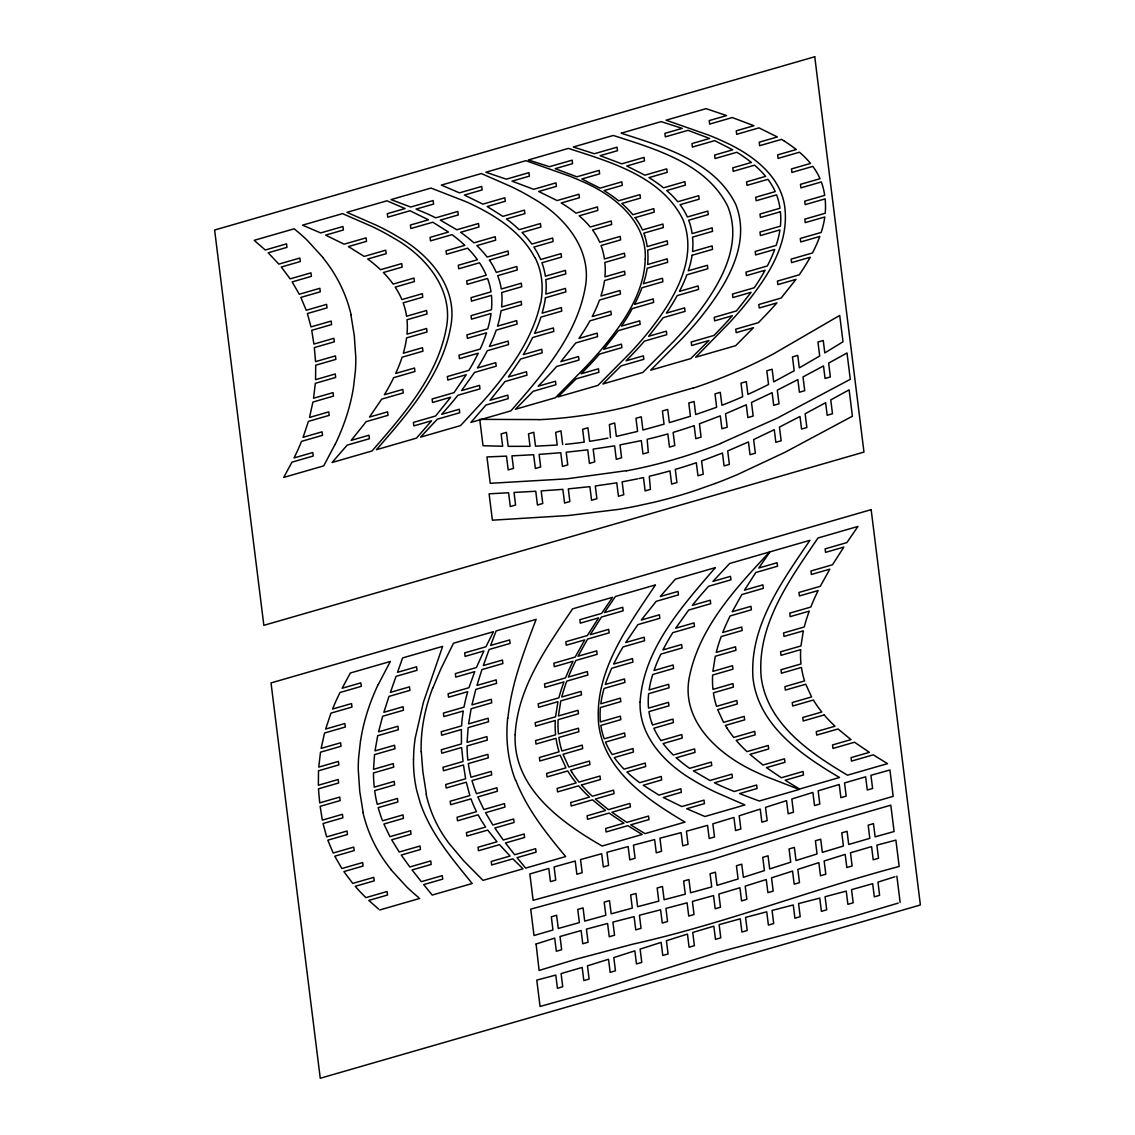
<?xml version="1.0" encoding="UTF-8"?>
<svg xmlns="http://www.w3.org/2000/svg" width="1135" height="1135" viewBox="0 0 1135 1135"><rect width="100%" height="100%" fill="white"/><g stroke="black" fill="none" stroke-linecap="round" stroke-linejoin="round"><path stroke-width="1.5" d="M507.898 718.228C511.36 683.866 523.987 651.419 536.117 619.37L496.108 630.932L490.632 645.432L509.658 639.941L510.097 643.431L489.114 649.49L483.326 665.564L502.422 660.045L502.862 663.549L481.949 669.579L476.941 685.427L496.151 679.879L496.591 683.369L475.82 689.371L471.933 704.892L491.313 699.302L491.739 702.792L471.124 708.751L468.585 723.889L488.135 718.242L488.561 721.732L468.117 727.634L467.109 742.318L486.872 736.615L487.312 740.119L467.081 745.95L467.109 748.618A305.641 189.431 -21.9 0 0 467.861 760.124L487.866 754.349L488.291 757.854L468.301 763.614A304.194 188.538 -21.9 0 0 470.401 774.694L471.039 777.234L491.271 771.389L491.71 774.879L471.961 780.582L474.331 787.988L476.487 793.677L496.931 787.775L497.371 791.265L477.821 796.912L483.865 809.567L504.493 803.608L504.919 807.098L485.553 812.703L492.874 824.989L513.644 818.988L514.084 822.478L494.86 828.025L503.259 840.014L524.157 833.984L524.583 837.474L505.472 842.993L514.666 854.74L535.635 848.682L536.075 852.172L517.035 857.663L525.661 868.105L565.67 856.556C546.134 833.232 526.81 808.929 515.744 780.227M360.561 740.261L358.603 757.868A370.053 229.341 -21.9 0 0 358.277 769.828L359.752 791.407L363.143 812.419M540.487 302.875C533.124 337.521 511.814 367.215 489.483 393.902A465.095 288.247 -21.9 0 1 483.765 400.471L460.569 425.582L420.56 437.145L437.273 419.226L459.732 412.743L459.292 409.253L441.714 414.332L450.141 404.684A395.86 245.344 -21.9 0 0 454.993 398.853L457.902 395.25L479.977 388.879L479.552 385.389L461.562 390.582L474.543 372.422L496.222 366.165L495.782 362.675L477.409 367.981L479.41 364.746A282.36 175.003 -21.9 0 0 487.298 350.729L508.579 344.586L508.154 341.082L489.384 346.501A239.4 148.373 -21.9 0 0 495.13 333.151L496.208 330.129L517.106 324.099L516.666 320.609L497.527 326.142L497.825 325.149A199.221 123.474 -21.9 0 0 499.655 318.325L501.117 310.692L521.603 304.776L521.164 301.286L501.599 306.947L501.84 304.18A161.737 100.235 -21.9 0 0 501.713 292.504L521.731 286.729L521.291 283.225L501.273 289.014A161.95 100.377 -21.9 0 0 498.577 278.075L497.697 275.649L517.262 269.988L516.836 266.498L496.35 272.414L493.158 266.129A200.696 124.382 -21.9 0 0 489.823 260.795L489.313 260.043L508.466 254.51L508.026 251.019L487.128 257.063L485.425 254.893A239.031 148.146 -21.9 0 0 476.884 245.614L495.654 240.194L495.215 236.704L473.919 242.847A273.237 169.342 -21.9 0 0 463.35 234.278L460.583 232.306L478.942 227L478.502 223.51L456.823 229.767L440.295 220.133L458.256 214.955L457.831 211.45L435.755 217.835L431.3 215.678A359.128 222.588 -21.9 0 0 423.724 212.288L416.02 209.124L433.598 204.045L433.159 200.555L410.714 207.038L391.007 199.618L431.016 188.07L464.981 201.278A354.985 220.02 -21.9 0 1 471.309 204.13A384.708 238.435 -21.9 0 1 486.461 211.919C505.884 222.9 524.413 237.527 534.84 257.688M432.776 688.221L440.607 669.466L453.475 643.233L493.484 631.684L485.936 646.766L464.683 652.895L465.109 656.385L483.879 650.965L476.416 667.536L455.348 673.608L455.773 677.113L474.742 671.636L468.939 687.711L448.112 693.726L448.538 697.216L467.748 691.669L467.067 694.053A308.819 191.404 -21.9 0 0 463.988 707.162L443.416 713.092L443.856 716.596L463.307 710.978A314.438 194.88 -21.9 0 0 461.789 723.038L461.576 725.875L441.231 731.749L441.671 735.239L461.377 729.55L461.448 743.936L441.316 749.738L441.756 753.243L461.647 747.497L463.023 761.5L443.019 767.274L443.459 770.764L463.477 764.99L465.62 778.766L445.729 784.512L446.168 788.002L466.301 782.185L469.862 795.564L450.198 801.239L450.623 804.729L470.997 798.856L471.905 801.31A305.272 189.205 -21.9 0 0 476.487 811.667L457.065 817.271L457.504 820.775L478.119 814.817A325.334 201.633 -21.9 0 0 481.708 821.059L485.61 827.06L466.428 832.593L466.868 836.084L487.724 830.068L497.016 841.787L478.048 847.263L478.473 850.753L499.528 844.667L510.083 856.031L491.228 861.465L491.668 864.969L512.836 858.855L523.008 868.814L482.999 880.363L463.506 860.628L448.935 843.262A325.887 201.987 -21.9 0 1 426.136 794.273M378.267 684.519L390.341 661.464L350.332 673.012L342.132 688.264L360.831 682.859L361.27 686.349L339.989 692.506L337.095 698.522A311.274 192.922 -21.9 0 0 334.399 704.608L332.555 709.049L351.538 703.572L351.978 707.062L330.966 713.12L325.632 729.067L344.87 723.52L345.31 727.01L324.553 732.997L321.134 748.391L340.599 742.772L341.025 746.262L320.496 752.193L318.751 767.09L338.4 761.415L338.84 764.905L318.509 770.778L318.353 785.236L338.202 779.49L338.641 782.994L318.509 788.797L318.765 792.868L319.73 802.856L339.72 797.082L340.159 800.572L320.155 806.347L322.326 820.123L342.458 814.306L342.884 817.796L323.035 823.542L326.667 836.892L347.012 831.019L347.452 834.509L327.802 840.17L333.193 853.023L353.751 847.093L354.191 850.583L334.768 856.187L341.876 868.53L362.661 862.543L363.086 866.033L343.877 871.581L352.758 883.413L373.77 877.355L374.195 880.845L355.212 886.322L360.107 891.769L365.867 897.643L387.092 891.514L387.532 895.018L368.776 900.424L378.608 909.064M334.995 444.509L323.73 465.861L283.722 477.424L291.936 462.172L313.232 456.015L312.792 452.524L294.064 457.93L296.959 451.914A311.586 193.12 -21.9 0 0 299.668 445.828L301.499 441.387L322.524 435.315L322.085 431.825L303.088 437.315L308.422 421.369L329.193 415.367L328.767 411.877L309.514 417.439L312.919 402.045L333.477 396.115L333.037 392.625L313.558 398.243L315.317 383.332L335.662 377.458L335.236 373.968L315.558 379.658L315.714 365.2L335.861 359.384L335.435 355.893L315.558 361.625L314.324 347.58L334.343 341.805L333.903 338.315L313.898 344.089L311.728 330.313L331.604 324.567L331.179 321.077L311.018 326.894L307.372 313.544L327.036 307.869L326.61 304.379L306.237 310.266L300.846 297.413L320.297 291.794L319.857 288.304L299.285 294.249L292.163 281.906L311.387 276.344L310.962 272.854L290.163 278.87L281.281 267.023L300.293 261.532L299.853 258.042L278.827 264.114L268.172 252.793L286.956 247.359L286.531 243.869L265.278 250.012L254.183 240.336L294.192 228.788L300.08 233.753A405.649 251.417 -21.9 0 1 307.372 240.45L322.851 257.404M364.832 423.327L366.094 421.667L388.028 415.325L387.602 411.835L369.499 417.056L381.672 399.137L403.265 392.909L402.826 389.418L384.368 394.739L386.269 391.547A289.028 179.131 -21.9 0 0 393.703 377.643L414.928 371.514L414.502 368.024L395.689 373.458A242.89 150.544 -21.9 0 0 401.066 360.221L402.074 357.213L422.929 351.197L422.49 347.693L403.294 353.24L404.358 349.353A195.532 121.19 -21.9 0 0 406.585 337.889L427.044 331.988L426.604 328.497L407.011 334.158L407.21 331.406A174.152 107.938 -21.9 0 0 406.997 319.744L427.03 313.969L426.59 310.479L406.571 316.254A174.308 108.038 -21.9 0 0 404.003 305.301L403.166 302.832L422.773 297.171L422.334 293.681L401.889 299.583A196.27 121.644 -21.9 0 0 397.108 290.163L395.207 287.112L414.403 281.565L413.977 278.075L393.136 284.105L391.504 281.906A240.067 148.784 -21.9 0 0 383.346 272.528L402.173 267.08L401.733 263.59L380.509 269.719A277.962 172.279 -21.9 0 0 370.194 260.88L367.726 259.007L386.184 253.687L385.744 250.197L364.151 256.425L348.402 246.565L366.506 241.344L366.066 237.853L344.118 244.195L325.617 235.129L343.38 229.994L342.954 226.503L320.68 232.93L302.52 225.17L342.529 213.621L371.94 226.475A410.515 254.424 -21.9 0 1 394.001 238.293C425.171 255.645 453.39 288.9 446.523 326.852C437.997 375.784 403.549 414.63 372.067 450.95L332.058 462.512L347.14 445.147L369.4 438.734L368.96 435.23L351.183 440.366L364.193 424.164M449.318 398.938L450.595 397.25L432.548 402.471L432.109 398.981L454.028 392.653L466.215 374.72L447.8 380.041L447.36 376.55L468.925 370.322L470.798 367.13A285.708 177.074 -21.9 0 0 478.218 353.24L459.434 358.66L458.994 355.17L480.19 349.055A244.124 151.296 -21.9 0 0 485.539 335.818L486.546 332.825L467.393 338.343L466.953 334.853L487.766 328.852L489.057 323.986A195.688 121.289 -21.9 0 0 491.044 313.501L471.493 319.148L471.053 315.658L491.469 309.756L491.668 307.003A172.293 106.775 -21.9 0 0 491.455 295.355L471.465 301.13L471.025 297.64L491.015 291.865A172.733 107.059 -21.9 0 0 488.405 280.927L487.553 278.472L467.138 284.36L466.712 280.87L486.262 275.223A197.49 122.396 -21.9 0 0 481.893 266.583L479.523 262.767L458.71 268.768L458.285 265.278L477.438 259.745L475.82 257.56A243.727 151.054 -21.9 0 0 467.648 248.182L446.466 254.283L446.041 250.792L464.825 245.373A278.642 172.69 -21.9 0 0 454.539 236.548L452.07 234.647L430.505 240.875L430.066 237.385L448.481 232.065L432.776 222.205L410.856 228.532L410.416 225.042L428.477 219.821L410.005 210.755L387.759 217.182L387.319 213.692L405.067 208.57L386.95 200.796L346.941 212.344L376.338 225.227A409.82 253.999 -21.9 0 1 398.357 237.045C428.831 254.297 456.994 286.403 451.191 323.787C443.473 373.557 408.316 412.941 376.494 449.673L416.502 438.124L431.584 420.773L413.835 425.895L413.395 422.404L435.627 415.977L448.68 399.775M720.541 443.43L777.56 417.964L850.285 379.331L847.008 352.985L828.649 363.115L830.366 376.933L825.06 378.466L823.499 365.924L803.012 376.933L804.729 390.695L799.423 392.228L797.862 379.629L777.305 390.114L779.007 403.805L773.701 405.337L772.126 392.667L751.483 402.443L753.172 416.034L747.866 417.566L746.277 404.798L725.535 413.736L727.209 427.214L721.903 428.746L720.299 415.85L699.43 423.795L701.09 437.131L695.783 438.663L694.166 425.639L691.683 426.49M715.32 483.453L695.656 490.405A321.304 199.136 -21.9 0 1 654.228 502.209L636.04 506.196A358.007 221.893 -21.9 0 1 618.462 509.402L568.195 515.531L492.391 520.185L489.1 493.824L508.579 492.76L510.296 506.55L515.602 505.018L514.027 492.462L535.748 491.242L537.465 505.018L542.757 503.486L541.196 490.902L562.861 489.355L564.577 503.06L569.869 501.528L568.294 488.887L589.874 486.645L591.576 500.251L596.882 498.719L595.293 485.964L613.694 483.283M705.005 459.675L722.47 453.035L724.073 465.932L729.379 464.399L727.705 450.921L748.447 441.955L750.036 454.709L755.342 453.177L753.64 439.571L774.269 429.668L775.843 442.324L781.15 440.791L779.447 427.086L799.991 416.474L801.551 429.058L806.857 427.526L805.141 413.75L825.627 402.712L827.188 415.254L832.494 413.722L830.763 399.903L849.122 389.858L852.399 416.219L784.753 452.411L737.48 474.558A358.632 222.276 -21.9 0 1 715.32 483.453M704.154 459.987L701.586 460.895L703.246 474.231L697.954 475.764L696.322 462.725L692.364 464.059A318.226 197.22 -21.9 0 1 677.425 468.755L675.282 469.379L676.928 482.559L671.636 484.092L669.99 470.897L665.678 472.089A321.971 199.547 -21.9 0 1 652.753 475.423L650.284 476.019M690.704 426.831L690.208 426.987A304.364 188.637 -21.9 0 1 673.14 432.392L674.786 445.573L669.48 447.105L667.848 433.925A305.84 189.559 -21.9 0 1 650.61 438.451L648.142 439.046M894.933 876.759L877.965 882.108L879.611 895.316L874.305 896.849L872.673 883.683L851.548 889.656L853.179 902.793L847.888 904.325L846.242 891.103L825.074 896.721L826.706 909.83L821.399 911.348L819.754 898.111L798.572 903.588L800.203 916.683L794.897 918.215L793.251 904.964L772.07 910.44L773.701 923.535L768.395 925.068L766.749 911.816L745.582 917.378L747.213 930.501L741.907 932.034L740.261 918.811L719.136 924.656L720.768 937.822L715.476 939.354L713.83 926.174L692.747 932.459L694.393 945.682L689.087 947.214L687.455 934.091L666.415 940.702L668.075 953.953L662.769 955.486L661.137 942.376L640.112 949.13L641.772 962.395L636.465 963.927L634.834 950.832L613.808 957.571L615.454 970.822L610.162 972.355L608.53 959.259L587.476 965.828L589.122 979.051L583.83 980.569L582.184 967.431L561.101 973.603L562.733 986.755L557.427 988.287L555.781 975.078L536.77 980.115L540.061 1006.461L586.979 993.338L717.306 952.478L853.137 916.484L898.225 903.105M693.088 387.986L628.634 406.472A325.362 201.661 -21.9 0 1 538.926 419.695M635.16 217.65L654.242 212.146L653.817 208.656L632.848 214.714L630.989 212.529A219.296 135.916 -21.9 0 0 621.796 203.491L640.438 198.114L640.012 194.624L618.589 200.796A265.519 164.561 -21.9 0 0 607.026 192.468L604.075 190.595L622.278 185.331L621.838 181.841L599.989 188.155L581.872 178.975L599.62 173.854L599.181 170.363L576.864 176.805L555.214 168.661L572.565 163.653L572.139 160.163L549.439 166.703L528.385 159.964L568.394 148.401C610.658 162.106 661.563 176.393 682.901 219.438C699.245 260.539 671.977 302.619 647.092 333.676A369.045 228.717 -21.9 0 1 629.386 353.723L597.946 385.389L557.938 396.952L576.169 378.849L598.897 372.28L598.471 368.79L581.163 373.784L590.001 364.619A366.662 227.241 -21.9 0 0 595.208 358.972L599.564 354.077L621.881 347.622L621.455 344.132L603.707 349.254L618.32 330.64L640.154 324.326L639.714 320.836L621.498 326.1L623.597 322.964A255.645 158.446 -21.9 0 0 632.294 308.578L653.675 302.407L653.235 298.916L634.564 304.308A227.156 140.797 -21.9 0 0 640.764 290.858L641.942 287.779L662.897 281.721L662.457 278.231L643.361 283.75A170.633 105.754 -21.9 0 0 647.177 268.243L667.635 262.341L667.196 258.851L647.631 264.498L647.844 261.745A166.831 103.398 -21.9 0 0 647.631 250.097L667.664 244.309L667.224 240.819L647.205 246.593A165.653 102.661 -21.9 0 0 644.652 235.598M780.412 211.763L760.422 217.523L759.996 214.033L779.986 208.258A165.455 102.547 -21.9 0 0 777.432 197.291L776.553 194.851L756.123 200.753L755.683 197.263L775.219 191.616A165.299 102.448 -21.9 0 0 767.927 179.33L747.014 185.36L746.575 181.87L765.614 176.365L763.77 174.208A219.254 135.888 -21.9 0 0 754.576 165.157L733.21 171.328L732.784 167.838L751.37 162.461A265.25 164.405 -21.9 0 0 739.821 154.133L736.856 152.26L715.05 158.545L714.61 155.055L732.77 149.82L714.653 140.641L692.378 147.068L691.953 143.577L709.645 138.47L687.994 130.326L665.323 136.867L664.897 133.377L682.22 128.369L661.152 121.629L621.143 133.178C663.422 146.883 714.341 161.156 735.679 204.229C751.994 245.33 724.726 287.396 699.841 318.453A368.676 228.504 -21.9 0 1 682.149 338.485L650.695 370.166L690.704 358.617L708.935 340.514L691.669 345.494L691.229 342.004L713.943 335.449L721.051 328.114A374.451 232.079 -21.9 0 0 727.989 320.623L732.345 315.743L714.653 320.85L714.213 317.346L736.487 310.919L751.1 292.305L732.912 297.554L732.486 294.064L754.264 287.765L756.364 284.644A255.602 158.418 -21.9 0 0 765.061 270.243L746.433 275.635L745.993 272.13L767.331 265.973A227.326 140.896 -21.9 0 0 773.517 252.552L774.708 249.445L755.655 254.949L755.215 251.459L776.127 245.415A170.888 105.91 -21.9 0 0 779.944 229.908L760.393 235.555L759.968 232.065L780.398 226.163L780.625 223.439A166.703 103.313 -21.9 0 0 780.398 211.763M545.41 297.796L565.868 291.894L565.429 288.404L545.836 294.064L546.034 291.312A172.307 106.789 -21.9 0 0 545.822 279.664L565.84 273.89L565.414 270.4L545.382 276.174A172.747 107.059 -21.9 0 0 542.771 265.235L541.92 262.767L561.527 257.106L561.087 253.616L540.629 259.532A197.504 122.41 -21.9 0 0 536.273 250.892L533.904 247.075L553.1 241.528L552.66 238.038L531.818 244.053L530.187 241.868A243.699 151.04 -21.9 0 0 522.029 232.476L540.856 227.043L540.416 223.552L519.192 229.681A278.557 172.648 -21.9 0 0 508.906 220.843L506.437 218.956L524.895 213.635L524.455 210.131L502.862 216.374L487.142 206.513L505.231 201.278L504.805 197.788L482.857 204.13L464.371 195.064L482.148 189.928L481.708 186.438L459.448 192.865L441.331 185.09L481.339 173.541L510.707 186.424A410.288 254.283 -21.9 0 1 532.741 198.228C563.783 215.678 592.172 248.82 585.362 286.758C576.906 335.733 542.402 374.564 510.892 410.87L470.883 422.419L485.95 405.067L508.21 398.64L507.785 395.15L490.008 400.286L504.976 381.559L526.924 375.217L526.498 371.727L508.395 376.948L520.596 359.029L542.19 352.801L541.75 349.296L523.292 354.631L525.179 351.424A285.75 177.103 -21.9 0 0 532.599 337.549L553.809 331.42L553.383 327.93L534.557 333.364A244.153 151.324 -21.9 0 0 539.905 320.127L540.913 317.119L561.768 311.103L561.328 307.613L542.133 313.147L543.424 308.294A195.717 121.303 -21.9 0 0 545.424 297.796M692.066 255.29L712.539 249.374L712.113 245.884L692.534 251.53L692.761 248.778A166.831 103.398 -21.9 0 0 692.534 237.13L712.567 231.341L712.142 227.851L692.109 233.64A165.653 102.661 -21.9 0 0 689.555 222.63L688.69 220.218L708.268 214.572L707.829 211.082L687.356 216.984A165.199 102.391 -21.9 0 0 680.049 204.697L699.16 199.178L698.72 195.688L677.751 201.746L675.892 199.561A219.296 135.916 -21.9 0 0 666.699 190.538L685.356 185.147L684.916 181.657L663.507 187.828A265.519 164.561 -21.9 0 0 651.944 179.5L648.979 177.627L667.181 172.364L666.742 168.874L644.893 175.187L626.79 166.008L644.524 160.886L644.084 157.396L621.767 163.837L600.131 155.694L617.483 150.685L617.043 147.195L594.357 153.736L573.288 146.997L613.297 135.448C655.562 149.139 706.467 163.426 727.819 206.485C744.163 247.586 716.894 289.666 691.995 320.708A369.045 228.717 -21.9 0 1 674.289 340.755L642.85 372.436L602.841 383.985L621.072 365.881L643.815 359.313L643.375 355.822L626.08 360.816L634.919 351.651A366.662 227.241 -21.9 0 0 640.126 346.005L644.481 341.11L666.798 334.655L666.358 331.165L648.624 336.286L663.237 317.672L685.058 311.373L684.632 307.869L666.401 313.132L668.515 309.997A255.645 158.446 -21.9 0 0 677.198 295.611L698.578 289.439L698.138 285.949L679.468 291.34A227.156 140.797 -21.9 0 0 685.668 277.891L686.845 274.812L707.8 268.754L707.375 265.264L688.264 270.783A170.633 105.754 -21.9 0 0 692.08 255.276M581.446 785.009L600.443 779.532L600.004 776.028L579.02 782.1A267.846 166.008 -21.9 0 1 572.026 772.41M824.209 714.922L803.197 720.995L802.757 717.504L821.797 712.014A278.089 172.364 -21.9 0 1 814.802 702.31L813.398 700.025L792.684 706.013L792.258 702.522L811.596 696.933L805.722 684.221L785.349 690.108L784.923 686.618L804.587 680.929L803.821 678.432A209.748 130 -21.9 0 1 801.438 667.437L781.419 673.225L780.979 669.735L800.998 663.947A209.436 129.801 -21.9 0 1 800.558 652.355L800.672 649.646L780.994 655.321L780.568 651.831L800.941 645.957L803.339 630.861L784.001 636.437L783.561 632.947L804.261 626.974L805.056 624.009A276.486 171.357 -21.9 0 1 809.241 611.127L790.201 616.631L789.776 613.127L810.787 607.069A321.333 199.15 -21.9 0 1 816.633 593.676L818.151 590.54L799.409 595.946L798.983 592.456L820.279 586.298L829.841 569.146L811.369 574.48L810.943 570.976L832.494 564.762L843.844 547.084L825.556 552.362L825.131 548.872L846.866 542.587L857.975 526.441L817.966 538.004C790.059 579.233 756.534 624.732 761.188 677.24C767.373 724.059 810.064 752.987 847.505 775.191L887.513 763.642L873.255 754.832L851.505 761.103L851.08 757.612L869.353 752.335L854.513 742.219L832.962 748.447L832.522 744.943L851.009 739.609L837.999 728.968L816.703 735.111L816.264 731.621L835.005 726.216L833.189 724.47A320.283 198.497 -21.9 0 1 824.209 714.937M676.304 757.783L695.031 752.377L694.592 748.887L673.339 755.016A239.031 148.146 -21.9 0 1 664.798 745.752L663.095 743.581L682.22 738.062L681.78 734.572L660.925 740.587L660.414 739.836A192.978 119.601 -21.9 0 1 653.859 728.23L673.41 722.584L672.97 719.093L652.526 724.995L651.646 722.555M690.364 830.139L707.559 825.358L709.205 838.538L714.497 837.006L712.865 823.826L733.934 817.441L735.565 830.55L740.857 829.018L739.211 815.781L760.237 809.071L761.869 822.166L767.175 820.633L765.515 807.368L786.541 800.657L788.187 813.767L793.478 812.234L791.833 798.983L812.887 792.443L814.519 805.58L819.811 804.048L818.165 790.825L839.247 784.498L840.879 797.664L846.185 796.132L844.539 782.937L865.65 776.808L867.282 790.003L872.588 788.47L870.942 775.304L889.925 769.984L893.202 796.33L820.974 817.328L713.475 850.952L533.124 900.31L529.846 873.964L548.787 868.445L550.432 881.64L555.739 880.107L554.093 866.941L575.218 861.039L576.864 874.248L582.17 872.716L580.538 859.564L601.678 853.733L603.323 866.956L608.615 865.423L606.984 852.286L628.137 846.568L629.783 859.805L635.089 858.273L633.443 845.149L654.625 839.588L656.271 852.825L661.563 851.293L659.932 838.197L681.113 832.636L682.759 845.859L688.051 844.341L686.42 831.203L689.385 830.409M694.521 891.699L711.73 886.903L710.084 873.723L715.39 872.191L717.022 885.357L738.091 878.972L736.445 865.735L741.751 864.203L743.382 877.312L764.408 870.602L762.763 857.351L768.054 855.818L769.686 868.913L790.712 862.189L789.066 848.937L794.372 847.405L796.004 860.514L817.044 853.974L815.398 840.751L820.704 839.233L822.336 852.357L843.418 846.043L841.773 832.835L847.079 831.317L848.71 844.468L869.807 838.354L868.176 825.188L873.468 823.655L875.113 836.836L894.096 831.529L890.805 805.169L821.13 825.372L711.077 859.791L530.726 909.149L534.017 935.51L552.958 929.991L551.326 916.825L556.618 915.292L558.264 928.487L579.389 922.585L577.758 909.433L583.064 907.901L584.709 921.109L605.835 915.278L604.203 902.141L609.509 900.608L611.155 913.831L632.308 908.114L630.663 894.99L635.969 893.458L637.615 906.695L658.782 901.133L657.151 888.024L662.457 886.492L664.103 899.743L685.285 894.181L683.639 881.058L688.945 879.526L690.591 892.748L693.542 891.954M647.149 439.273L648.284 452.425L642.977 453.957L641.318 440.607L619.994 444.906L621.597 457.788L616.291 459.32L614.617 445.842L593.165 449.12L594.754 461.888L589.448 463.42L587.76 449.829L566.195 452.227L567.77 464.896L562.463 466.428L560.761 452.737L539.111 454.383L540.671 466.967L535.365 468.5L533.649 454.724L511.928 455.859L513.502 468.4L508.196 469.933L506.48 456.114L486.943 456.951L490.235 483.311L566.635 478.856L626.364 470.684M649.291 476.246L650.426 489.398L645.12 490.916L643.46 477.58L638.962 478.559M637.615 478.842L622.136 481.85L623.739 494.732L618.433 496.265L616.759 482.786M610.488 437.613L609.396 424.547L614.688 423.014L616.362 436.393L637.6 431.399L635.969 418.304L641.275 416.772L642.921 430.023L664.046 424.164L662.414 410.983L667.706 409.451L669.352 422.631L690.42 416.261L688.775 403.01L694.081 401.478L695.698 414.559L716.653 407.266L714.993 393.873L720.285 392.341L721.903 405.28L725.804 403.762A305.017 189.048 -21.9 0 0 742.701 396.711L741.013 383.148L746.305 381.615L747.908 394.384A325.433 201.704 -21.9 0 0 758.35 389.518L768.537 384.495L766.82 370.776L772.126 369.244L773.701 381.857L794.188 370.79L792.457 356.929L797.763 355.397L799.31 367.882L819.697 355.979L817.952 342.046L823.258 340.514L824.804 352.928L843.007 341.791L839.716 315.431L773.261 354.021A325.745 201.888 -21.9 0 1 693.13 388.156M607.906 438.124L606.87 438.323A314.792 195.107 -21.9 0 1 589.618 441.316L587.93 427.767L582.624 429.3L584.227 442.111A309.5 191.829 -21.9 0 1 565.939 444.282L565.528 444.324M614.716 483.127L615.737 482.957M538.969 419.581L479.736 419.368L483.028 445.729L502.677 446.254L501.131 433.896L506.437 432.364L508.182 446.353L530.031 446.31L528.484 433.84L533.776 432.307L535.507 446.183L557.228 445.034L555.653 432.407L560.96 430.874L562.662 444.594M784.54 141.251L781.504 139.392L759.67 145.691L759.23 142.201L777.361 136.966L758.989 127.872L736.686 134.313L736.246 130.823L753.924 125.715L732.288 117.558L709.659 124.084L709.233 120.594L726.599 115.586L706.098 108.648L666.089 120.197L707.814 134.824A400.726 248.352 -21.9 0 1 726.4 142.811C753.81 155.665 782.767 177.613 785.108 210.33C788.286 247.543 765.075 280.529 742.588 307.855A403.776 250.253 -21.9 0 1 728.613 323.574L695.656 357.227L735.664 345.678L753.498 327.675L736.189 332.668L735.75 329.178L758.45 322.624L767.288 313.43A406.699 252.069 -21.9 0 0 772.538 307.769L776.908 302.889L759.23 307.996L758.804 304.506L781.107 298.065L795.99 279.366L777.844 284.601L777.418 281.111L799.224 274.812L801.381 271.648A242.635 150.387 -21.9 0 0 810.191 257.248L791.563 262.625L791.138 259.135L812.476 252.963A213.266 132.185 -21.9 0 0 818.619 239.542L819.796 236.449L800.714 241.954L800.288 238.464L821.172 232.434A168.689 104.548 -21.9 0 0 824.804 216.984L805.24 222.63L804.8 219.14L825.216 213.252L825.415 210.542A174.747 108.307 -21.9 0 0 825.117 198.88L805.141 204.641L804.715 201.15L824.691 195.376A172.534 106.931 -21.9 0 0 822.18 184.395L821.329 181.955L800.913 187.843L800.473 184.352L820.023 178.706A162.546 100.745 -21.9 0 0 812.83 166.391L791.918 172.421L791.492 168.931L810.532 163.426L808.702 161.284A208.585 129.276 -21.9 0 0 799.466 152.218L778.085 158.389L777.659 154.899L796.231 149.536A256.467 158.957 -21.9 0 0 784.526 141.265M419.723 898.423L379.714 909.972M418.616 897.501L413.991 893.586A405.152 251.105 -21.9 0 1 406.685 886.889L391.206 869.935M726.783 727.734L725.35 725.449L744.659 719.874L744.234 716.384L723.562 722.357L717.689 709.645L737.324 703.97L736.885 700.479L716.554 706.353L715.788 703.856A209.677 129.957 -21.9 0 1 713.404 692.861L733.38 687.086L732.955 683.596L712.964 689.371A209.365 129.759 -21.9 0 1 712.525 677.779L712.624 675.07L732.969 669.196L732.529 665.706L712.894 671.367L715.291 656.271L735.962 650.312L735.537 646.808L716.228 652.384L717.022 649.419A276.429 171.314 -21.9 0 1 721.193 636.551L742.177 630.492L741.737 627.002L722.754 632.479A321.276 199.122 -21.9 0 1 728.599 619.086L730.117 615.95L751.384 609.807L750.959 606.317L732.245 611.722L741.822 594.556L763.344 588.341L762.919 584.851L744.461 590.172L755.811 572.494L777.532 566.223L777.106 562.733L758.833 568.011L769.927 551.865L809.936 540.317C782.285 581.163 749.327 625.981 752.987 677.921C758.265 725.535 801.622 755.101 839.489 777.503L799.48 789.066L785.221 780.242L803.481 774.978L803.055 771.474L781.32 777.759L766.48 767.629L784.938 762.309L784.498 758.818L762.975 765.033L749.965 754.378L768.679 748.986L768.239 745.482L746.972 751.625L745.142 749.88A320.453 198.611 -21.9 0 1 736.175 740.346L755.172 734.856L754.747 731.366L733.763 737.424A278.174 172.406 -21.9 0 1 726.769 727.734M572.026 772.41L570.607 770.126L589.916 764.55L589.476 761.06L568.805 767.019L563.031 754.293L582.681 748.618L582.241 745.128L561.924 750.987L561.172 748.49A214.6 133.008 -21.9 0 1 558.874 737.466L578.864 731.692L578.439 728.202L558.448 733.976A215.082 133.306 -21.9 0 1 558.023 722.385L558.136 719.661L578.467 713.787L578.041 710.297L558.406 715.972L560.818 700.862L581.489 694.904L581.063 691.399L561.768 696.975L562.563 694.01A271.095 168.008 -21.9 0 1 566.819 681.113L587.817 675.055L587.377 671.565L568.394 677.042A326.951 202.64 -21.9 0 1 574.338 663.62L575.856 660.485L597.152 654.342L596.712 650.852L578.013 656.243L587.59 639.076L609.126 632.862L608.686 629.372L590.228 634.692L601.465 617.057L623.172 610.786L622.732 607.296L604.444 612.574L615.454 596.471L655.462 584.922C627.896 626.336 594.031 671.636 598.656 724.173C604.359 771.218 647.631 799.849 685.001 822.095L644.992 833.643L630.705 824.847L648.965 819.583L648.525 816.079L626.79 822.364L611.935 812.249L630.379 806.928L629.953 803.424L608.417 809.652L595.35 799.012L614.049 793.62L613.609 790.13L592.328 796.273L590.498 794.543A318.211 197.22 -21.9 0 1 581.446 785.009M644.637 235.598L643.772 233.186L663.351 227.539L662.925 224.049L642.438 229.951A165.199 102.391 -21.9 0 0 635.146 217.665M350.928 314.892L354.319 335.903L355.794 357.482A370.294 229.497 -21.9 0 1 355.368 371.188L353.51 387.063A346.26 214.6 -21.9 0 1 335.109 444.509M426.391 794.188L422.844 771.545L421.284 751.682M896.863 876.121L900.14 902.481M515.503 780.327A326.511 202.37 -21.9 0 1 507.657 718.271M421.17 751.711A324.95 201.406 -21.9 0 1 432.605 688.221M391.334 869.864A361.483 224.035 -21.9 0 1 362.959 812.49M360.66 740.247A346.132 214.529 -21.9 0 1 378.154 684.519M651.646 722.555A161.95 100.377 -21.9 0 1 648.95 711.617L668.941 705.842L668.501 702.352L648.525 708.126A161.737 100.235 -21.9 0 1 648.397 696.464L648.638 693.698L669.068 687.796L668.643 684.306L649.106 689.938A191.716 118.82 -21.9 0 1 652.426 675.481L652.71 674.502L673.566 668.472L673.126 664.982L654.03 670.501L655.108 667.479A239.4 148.373 -21.9 0 1 660.84 654.129L682.092 648L681.653 644.496L662.939 649.901A282.317 174.974 -21.9 0 1 670.828 635.884L672.814 632.649L694.45 626.406L694.024 622.916L675.68 628.208L688.661 610.062L710.694 603.692L710.255 600.202L692.322 605.381L695.258 601.749A396.64 245.827 -21.9 0 1 700.111 595.932L708.524 586.298L730.94 579.829L730.5 576.339L712.95 581.404L729.663 563.485L769.672 551.936C735.792 588.143 699.004 627.471 689.2 677.879C680.872 722.569 720.725 756.407 757.513 772.722A353.297 218.97 -21.9 0 0 765.231 776.241L799.239 789.449L759.23 801.012L739.523 793.592L757.088 788.527L756.648 785.023L734.217 791.506L726.499 788.328A358.149 221.978 -21.9 0 1 718.909 784.938L714.482 782.795L732.415 777.617L731.976 774.127L709.942 780.497L693.4 770.864L711.73 765.572L711.29 762.082L689.654 768.338L686.874 766.352A273.294 169.385 -21.9 0 1 676.304 757.783M322.723 257.475A361.866 224.276 -21.9 0 1 351.112 314.835M535.053 257.602A168.987 104.732 -21.9 0 1 540.714 302.832M720.597 443.572A326.696 202.484 -21.9 0 1 626.35 470.869M640.083 702.139C638.948 736.558 665.507 764.096 693.4 780.284A409.692 253.914 -21.9 0 0 715.447 792.088L744.886 804.956L704.878 816.505L686.718 808.744L704.466 803.623L704.026 800.132L681.78 806.559L663.28 797.494L681.341 792.287L680.901 788.782L658.995 795.124L643.261 785.264L661.662 779.944L661.237 776.453L639.672 782.682L637.189 780.795A278.018 172.307 -21.9 0 1 626.889 771.97L645.673 766.536L645.233 763.046L624.051 769.161A240.095 148.813 -21.9 0 1 615.894 759.783L614.276 757.584L633.429 752.051L633.004 748.561L612.191 754.562L610.289 751.526A196.284 121.644 -21.9 0 1 605.508 742.091L625.073 736.445L624.633 732.955L604.231 738.842L603.394 736.388A174.336 108.052 -21.9 0 1 600.826 725.435L620.817 719.661L620.377 716.171L600.401 721.931A174.18 107.953 -21.9 0 1 600.202 710.283L600.401 707.531L620.802 701.643L620.377 698.153L600.812 703.799A195.546 121.19 -21.9 0 1 603.054 692.336L604.104 688.448L624.917 682.433L624.477 678.943L605.324 684.476L606.345 681.468A242.89 150.529 -21.9 0 1 611.722 668.231L632.904 662.102L632.479 658.612L613.694 664.032A288.943 179.075 -21.9 0 1 621.143 650.128L623.03 646.936L644.581 640.722L644.141 637.232L625.726 642.538L637.898 624.619L659.804 618.305L659.378 614.801L641.303 620.022L656.229 601.309L678.446 594.896L678.021 591.406L660.258 596.528L675.339 579.176L715.348 567.628C682.149 606.36 643.559 648.652 640.083 702.139M413.495 759.315L413.509 764.082A321.517 199.263 -21.9 0 0 416.659 790.201L420.163 802.715A358.816 222.389 -21.9 0 0 425.668 816.448C437.174 841.319 455.078 862.387 472.203 883.512L432.194 895.061L423.681 884.605L442.721 879.114L442.281 875.624L421.312 881.668L412.09 869.935L431.172 864.43L430.747 860.926L409.834 866.97L401.251 855.052L420.447 849.505L420.007 846.015L399.208 852.016L391.688 839.786L411.04 834.197L410.615 830.706L389.972 836.665L383.885 824.024L403.422 818.378L402.996 814.887L382.552 820.789L381.019 816.732L378.125 807.666L397.903 801.948L397.463 798.458L377.246 804.304L376.65 801.75A318.396 197.334 -21.9 0 1 374.862 792.046L374.663 790.641L394.654 784.867L394.228 781.377L374.238 787.151L373.855 782.852A321.9 199.505 -21.9 0 1 373.5 775.631L373.472 772.963L393.703 767.132L393.263 763.628L373.5 769.331L374.536 754.633L394.98 748.731L394.554 745.241L375.018 750.888L377.7 735.707L398.342 729.748L397.917 726.258L378.565 731.834L382.665 716.256L403.478 710.24L403.038 706.75L383.857 712.298L389.007 696.393L409.919 690.364L409.48 686.874L390.397 692.378L396.058 676.346L416.999 670.303L416.573 666.812L397.505 672.317L402.627 657.917L442.636 646.368L423.412 702.224L415.183 738.218A358.178 221.992 -21.9 0 0 413.849 750.448L413.495 759.315M515.162 734.756C512.906 787.803 561.087 822.435 602.132 846.029L642.14 834.48L627.854 825.67L606.104 831.955L605.664 828.465L623.938 823.187L609.084 813.071L587.533 819.3L587.093 815.81L605.565 810.475L592.498 799.834L571.189 805.992L570.749 802.502L589.476 797.096L587.66 795.365A318.14 197.178 -21.9 0 1 578.595 785.831L557.583 791.904L557.143 788.414L576.169 782.923A267.775 165.965 -21.9 0 1 569.16 773.233L567.755 770.949L547.056 776.922L546.616 773.432L565.954 767.842L560.179 755.115L539.82 760.989L539.38 757.499L559.073 751.81L558.321 749.313A214.529 132.965 -21.9 0 1 556.022 738.289L536.004 744.078L535.578 740.573L555.597 734.799A215.012 133.263 -21.9 0 1 555.171 723.194L555.285 720.484L535.606 726.159L535.181 722.669L555.554 716.795L557.966 701.685L538.643 707.275L538.203 703.785L558.917 697.798L559.711 694.833A271.095 168.023 -21.9 0 1 563.967 681.936L544.956 687.427L544.516 683.937L565.542 677.865A327.107 202.739 -21.9 0 1 571.487 664.443L573.019 661.308L554.291 666.713L553.866 663.223L575.175 657.066L584.752 639.899L566.266 645.233L565.84 641.743L587.391 635.515L598.627 617.88L580.311 623.158L579.886 619.667L601.607 613.397L612.602 597.294L572.593 608.842C546.999 646.978 517.659 687.214 515.162 734.756M645.247 259.149C644.169 293.327 623.328 322.936 602.345 348.346A405.876 251.544 -21.9 0 1 586.412 366.137L555.398 397.732L515.389 409.281L533.209 391.277L555.923 384.722L555.483 381.232L538.16 386.226L547.013 377.033A406.514 251.942 -21.9 0 0 552.263 371.372L556.632 366.491L578.978 360.036L578.538 356.546L560.832 361.668L575.729 342.954L597.592 336.641L597.152 333.151L578.963 338.414L581.134 335.222A242.308 150.175 -21.9 0 0 589.93 320.836L611.311 314.665L610.871 311.174L592.215 316.566A213.181 132.128 -21.9 0 0 598.358 303.116L599.521 300.051L620.462 294.008L620.022 290.517L600.912 296.036A168.789 104.604 -21.9 0 0 604.529 280.586L624.974 274.684L624.548 271.194L604.941 276.841L605.139 274.117A174.591 108.208 -21.9 0 0 604.841 262.469L624.874 256.694L624.449 253.204L604.416 258.979A172.449 106.874 -21.9 0 0 601.905 247.983L601.039 245.557L620.632 239.896L620.207 236.406L599.734 242.308A162.787 100.887 -21.9 0 0 592.541 229.994L611.651 224.475L611.212 220.984L590.257 227.028L588.412 224.858A208.712 129.362 -21.9 0 0 579.191 215.82L597.819 210.443L597.393 206.953L575.956 213.139A256.411 158.914 -21.9 0 0 564.237 204.853L561.229 202.981L579.403 197.745L578.963 194.255L557.086 200.569L538.714 191.475L556.42 186.353L555.98 182.863L533.649 189.318L512.013 181.16L529.392 176.138L528.967 172.648L506.323 179.188L485.837 172.236L525.846 160.688L570.011 176.28A406.798 252.126 -21.9 0 1 581.617 181.203C613.354 194.596 647.106 221.112 645.247 259.149M536.089 944.008L539.097 970.453L576.424 959.103L632.635 944.206C723.137 924.018 809.681 890.166 899.175 866.459L895.898 840.113L876.887 845.149L878.518 858.287L873.226 859.819L871.581 846.611L850.484 852.782L852.13 866.005L846.823 867.537L845.192 854.4L824.152 860.968L825.798 874.22L820.492 875.752L818.86 862.643L797.834 869.396L799.494 882.647L794.188 884.179L792.556 871.098L771.53 877.837L773.19 891.103L767.884 892.635L766.253 879.526L745.213 886.137L746.858 899.36L741.566 900.892L739.921 887.754L718.838 894.039L720.484 907.22L715.178 908.752L713.546 895.572L692.407 901.417L694.038 914.54L688.746 916.073L687.086 902.836L665.919 908.397L667.55 921.506L662.258 923.039L660.598 909.788L639.416 915.25L641.048 928.345L635.742 929.877L634.096 916.626L612.914 922.102L614.546 935.212L609.254 936.744L607.594 923.493L586.44 929.111L588.072 942.234L582.766 943.767L581.12 930.544L560.009 936.517L561.641 949.725L556.349 951.258L554.703 938.106L536.089 944.008M814.746 56.75L214.614 230.022L263.845 625.342L863.976 452.07L814.746 56.75M871.155 509.658L271.024 682.929L320.254 1078.25L920.386 904.978L871.155 509.658"/></g></svg>
